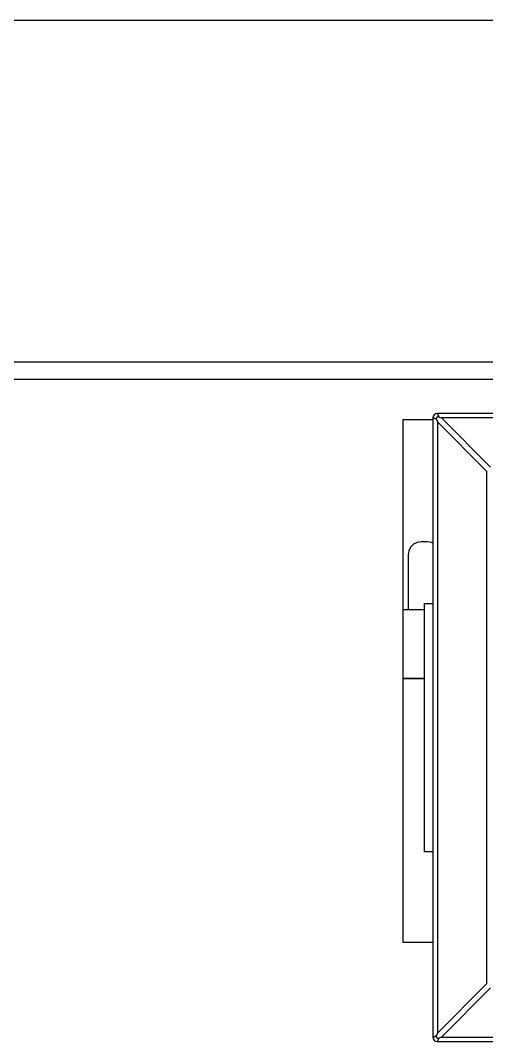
# Model space of a CAD drawing. Extents: x 2.69 to 8.09, y 2.38 to 7.06.
# Drawn here: x 2.9967 to 3.104, y 6.3112 to 6.5464 of the extents above; entities that cross this region are included whole.
import ezdxf

# ---------------------------------------------------------------- set-up
doc = ezdxf.new("R2010")
doc.units = 0
doc.header["$LTSCALE"] = 0.5
doc.layers.add('TANGENT_LINES', color=7, linetype='CONTINUOUS')
doc.layers.add('VISIBLE', color=7, linetype='CONTINUOUS')

msp = doc.modelspace()

# ---------------------------------------------------------------- linework, layer by layer
at = {"layer": 'TANGENT_LINES'}
for p, q in [((3.52823, 6.46372), (2.83925, 6.46372)), ((3.09361, 6.45483), (3.10493, 6.44351)), ((3.29341, 6.45483), (3.09361, 6.45483)), ((3.09268, 6.45391), (3.09268, 6.31316)), ((3.104, 6.44259), (3.104, 6.32448)), ((3.09268, 6.31316), (3.104, 6.32448)), ((3.09361, 6.31223), (3.29341, 6.31223))]:
    msp.add_line(p, q, dxfattribs=at)
for points in [[(3.09246, 6.45448), (3.09244, 6.45449), (3.09242, 6.4545), (3.0924, 6.45451), (3.09237, 6.45452), (3.09235, 6.45453), (3.09233, 6.45454), (3.09231, 6.45456), (3.09229, 6.45457), (3.09226, 6.45458), (3.09224, 6.45459), (3.09222, 6.4546), (3.0922, 6.45461), (3.09218, 6.45462), (3.09216, 6.45463), (3.09214, 6.45464), (3.09212, 6.45465), (3.0921, 6.45466), (3.09208, 6.45467), (3.09206, 6.45468), (3.09204, 6.45469), (3.09202, 6.4547), (3.092, 6.45471), (3.09198, 6.45472), (3.09196, 6.45473), (3.09194, 6.45474), (3.09192, 6.45474), (3.09191, 6.45475), (3.09189, 6.45476), (3.09187, 6.45477), (3.09186, 6.45478), (3.09184, 6.45479), (3.09182, 6.4548), (3.09181, 6.4548), (3.09179, 6.45481), (3.09178, 6.45482), (3.09176, 6.45483), (3.09175, 6.45483), (3.09173, 6.45484), (3.09172, 6.45485), (3.09171, 6.45485), (3.0917, 6.45486), (3.09169, 6.45487), (3.09168, 6.45487), (3.09167, 6.45487), (3.09166, 6.45488), (3.09165, 6.45488), (3.09165, 6.45489), (3.09164, 6.45489)], [(3.09262, 6.45587), (3.09263, 6.45587), (3.09263, 6.45586), (3.09263, 6.45585), (3.09264, 6.45585), (3.09264, 6.45584), (3.09265, 6.45583), (3.09265, 6.45582), (3.09266, 6.45581), (3.09267, 6.45579), (3.09267, 6.45578), (3.09268, 6.45577), (3.09269, 6.45575), (3.09269, 6.45574), (3.0927, 6.45572), (3.09271, 6.45571), (3.09272, 6.45569), (3.09273, 6.45567), (3.09273, 6.45566), (3.09274, 6.45564), (3.09275, 6.45562), (3.09276, 6.45561), (3.09277, 6.45559), (3.09278, 6.45557), (3.09279, 6.45555), (3.0928, 6.45553), (3.0928, 6.45552), (3.09281, 6.4555), (3.09282, 6.45548), (3.09283, 6.45546), (3.09284, 6.45544), (3.09285, 6.45542), (3.09286, 6.4554), (3.09287, 6.45538), (3.09288, 6.45536), (3.09289, 6.45534), (3.0929, 6.45531), (3.09291, 6.45529), (3.09293, 6.45527), (3.09294, 6.45525), (3.09295, 6.45523), (3.09296, 6.45521), (3.09297, 6.45518), (3.09298, 6.45516), (3.09299, 6.45514), (3.093, 6.45512), (3.09301, 6.45509), (3.09302, 6.45507), (3.09304, 6.45505)], [(3.09164, 6.31217), (3.09165, 6.31218), (3.09165, 6.31218), (3.09166, 6.31219), (3.09167, 6.31219), (3.09168, 6.31219), (3.09169, 6.3122), (3.0917, 6.3122), (3.09171, 6.31221), (3.09172, 6.31222), (3.09173, 6.31222), (3.09175, 6.31223), (3.09176, 6.31224), (3.09178, 6.31224), (3.09179, 6.31225), (3.09181, 6.31226), (3.09182, 6.31227), (3.09184, 6.31228), (3.09186, 6.31228), (3.09187, 6.31229), (3.09189, 6.3123), (3.09191, 6.31231), (3.09192, 6.31232), (3.09194, 6.31233), (3.09196, 6.31234), (3.09198, 6.31235), (3.092, 6.31236), (3.09202, 6.31236), (3.09204, 6.31237), (3.09206, 6.31238), (3.09208, 6.31239), (3.0921, 6.3124), (3.09212, 6.31241), (3.09214, 6.31242), (3.09216, 6.31243), (3.09218, 6.31244), (3.0922, 6.31245), (3.09222, 6.31247), (3.09224, 6.31248), (3.09226, 6.31249), (3.09229, 6.3125), (3.09231, 6.31251), (3.09233, 6.31252), (3.09235, 6.31253), (3.09237, 6.31254), (3.0924, 6.31255), (3.09242, 6.31256), (3.09244, 6.31257), (3.09246, 6.31259)], [(3.09304, 6.31201), (3.09302, 6.31199), (3.09301, 6.31197), (3.093, 6.31195), (3.09299, 6.31192), (3.09298, 6.3119), (3.09297, 6.31188), (3.09296, 6.31186), (3.09295, 6.31184), (3.09294, 6.31181), (3.09293, 6.31179), (3.09291, 6.31177), (3.0929, 6.31175), (3.09289, 6.31173), (3.09288, 6.31171), (3.09287, 6.31169), (3.09286, 6.31167), (3.09285, 6.31165), (3.09284, 6.31163), (3.09283, 6.31161), (3.09282, 6.31159), (3.09281, 6.31157), (3.0928, 6.31155), (3.0928, 6.31153), (3.09279, 6.31151), (3.09278, 6.31149), (3.09277, 6.31148), (3.09276, 6.31146), (3.09275, 6.31144), (3.09274, 6.31142), (3.09273, 6.31141), (3.09273, 6.31139), (3.09272, 6.31137), (3.09271, 6.31136), (3.0927, 6.31134), (3.09269, 6.31133), (3.09269, 6.31131), (3.09268, 6.3113), (3.09267, 6.31128), (3.09267, 6.31127), (3.09266, 6.31126), (3.09265, 6.31125), (3.09265, 6.31124), (3.09264, 6.31123), (3.09264, 6.31122), (3.09263, 6.31121), (3.09263, 6.3112), (3.09263, 6.3112), (3.09262, 6.31119)]]:
    msp.add_lwpolyline(points, dxfattribs=at)
at = {"layer": 'VISIBLE'}
for p, q in [((3.52429, 6.5464), (2.83531, 6.5464)), ((3.52429, 6.46766), (2.83531, 6.46766)), ((3.08474, 6.45446), (3.08474, 6.33405)), ((3.08474, 6.45446), (3.09164, 6.45446)), ((3.09164, 6.45489), (3.09164, 6.31217)), ((3.09246, 6.45448), (3.09268, 6.45391)), ((3.29439, 6.45587), (3.09262, 6.45587)), ((3.09304, 6.45505), (3.09361, 6.45483)), ((3.09268, 6.45391), (3.104, 6.44259)), ((3.08967, 6.41208), (3.08967, 6.35499)), ((3.08967, 6.41208), (3.09164, 6.41208)), ((3.08967, 6.41064), (3.08474, 6.41064)), ((3.08474, 6.39483), (3.08967, 6.39483)), ((3.08967, 6.39479), (3.08474, 6.39479)), ((3.08597, 6.39483), (3.08597, 6.39479)), ((3.08967, 6.35499), (3.09164, 6.35499)), ((3.08474, 6.33405), (3.09164, 6.33405)), ((3.09361, 6.31223), (3.10493, 6.32355)), ((3.09268, 6.31316), (3.09246, 6.31259)), ((3.09262, 6.31119), (3.29439, 6.31119)), ((3.09361, 6.31223), (3.09304, 6.31201))]:
    msp.add_line(p, q, dxfattribs=at)
for points in [[(3.09304, 6.45505), (3.09302, 6.45505), (3.09301, 6.45506), (3.09299, 6.45506), (3.09298, 6.45507), (3.09297, 6.45507), (3.09295, 6.45507), (3.09294, 6.45507), (3.09292, 6.45508), (3.09291, 6.45508), (3.09289, 6.45508), (3.09288, 6.45508), (3.09286, 6.45508), (3.09285, 6.45508), (3.09283, 6.45508), (3.09282, 6.45508), (3.0928, 6.45508), (3.09278, 6.45508), (3.09277, 6.45507), (3.09275, 6.45507), (3.09274, 6.45507), (3.09272, 6.45506), (3.09271, 6.45506), (3.0927, 6.45505), (3.09268, 6.45504), (3.09267, 6.45504), (3.09266, 6.45503), (3.09264, 6.45503), (3.09263, 6.45502), (3.09262, 6.45501), (3.09261, 6.455), (3.0926, 6.45499), (3.09258, 6.45498), (3.09257, 6.45498), (3.09256, 6.45497), (3.09255, 6.45496), (3.09254, 6.45495), (3.09253, 6.45494), (3.09253, 6.45492), (3.09252, 6.45491), (3.09251, 6.4549), (3.0925, 6.45489), (3.09249, 6.45488), (3.09249, 6.45487), (3.09248, 6.45486), (3.09247, 6.45484), (3.09247, 6.45483), (3.09246, 6.45482), (3.09246, 6.4548), (3.09245, 6.45479), (3.09245, 6.45478), (3.09245, 6.45477), (3.09244, 6.45475), (3.09244, 6.45474), (3.09244, 6.45472), (3.09244, 6.45471), (3.09243, 6.4547), (3.09243, 6.45468), (3.09243, 6.45467), (3.09243, 6.45465), (3.09243, 6.45464), (3.09243, 6.45463), (3.09243, 6.45461), (3.09243, 6.4546), (3.09244, 6.45458), (3.09244, 6.45457), (3.09244, 6.45456), (3.09245, 6.45454), (3.09245, 6.45453), (3.09245, 6.45452), (3.09246, 6.4545), (3.09246, 6.45449), (3.09246, 6.45448)], [(3.09246, 6.31259), (3.09246, 6.31257), (3.09246, 6.31256), (3.09245, 6.31254), (3.09245, 6.31253), (3.09244, 6.31252), (3.09244, 6.3125), (3.09244, 6.31249), (3.09244, 6.31247), (3.09243, 6.31246), (3.09243, 6.31244), (3.09243, 6.31243), (3.09243, 6.31241), (3.09243, 6.3124), (3.09243, 6.31238), (3.09243, 6.31237), (3.09244, 6.31235), (3.09244, 6.31234), (3.09244, 6.31232), (3.09244, 6.3123), (3.09245, 6.31229), (3.09245, 6.31228), (3.09246, 6.31226), (3.09246, 6.31225), (3.09247, 6.31223), (3.09247, 6.31222), (3.09248, 6.31221), (3.09249, 6.31219), (3.0925, 6.31218), (3.0925, 6.31217), (3.09251, 6.31216), (3.09252, 6.31215), (3.09253, 6.31214), (3.09254, 6.31212), (3.09255, 6.31211), (3.09256, 6.3121), (3.09257, 6.31209), (3.09258, 6.31208), (3.09259, 6.31208), (3.0926, 6.31207), (3.09261, 6.31206), (3.09262, 6.31205), (3.09263, 6.31204), (3.09265, 6.31204), (3.09266, 6.31203), (3.09267, 6.31202), (3.09268, 6.31202), (3.0927, 6.31201), (3.09271, 6.31201), (3.09272, 6.312), (3.09273, 6.312), (3.09275, 6.312), (3.09276, 6.31199), (3.09278, 6.31199), (3.09279, 6.31199), (3.0928, 6.31199), (3.09282, 6.31198), (3.09283, 6.31198), (3.09285, 6.31198), (3.09286, 6.31198), (3.09287, 6.31198), (3.09289, 6.31198), (3.0929, 6.31198), (3.09292, 6.31199), (3.09293, 6.31199), (3.09294, 6.31199), (3.09296, 6.31199), (3.09297, 6.312), (3.09298, 6.312), (3.093, 6.312), (3.09301, 6.31201), (3.09302, 6.31201), (3.09304, 6.31201)]]:
    msp.add_lwpolyline(points, dxfattribs=at)
at = {"layer": 'VISIBLE', "flags": 128}
msp.add_lwpolyline([(3.09164, 6.42598), (3.09131, 6.42615), (3.0904, 6.42629), (3.08892, 6.42629), (3.08801, 6.42615), (3.08719, 6.42573), (3.08653, 6.42507), (3.08611, 6.42425), (3.08597, 6.42334), (3.08597, 6.41064)], dxfattribs=at)
at = {"layer": 'VISIBLE'}
for centre, start, end in [((3.09262, 6.45489), 90, 180), ((3.09262, 6.31217), 180, 270)]:
    msp.add_arc(centre, 0.000984, start, end, dxfattribs=at)

doc.saveas('drawing.dxf')
